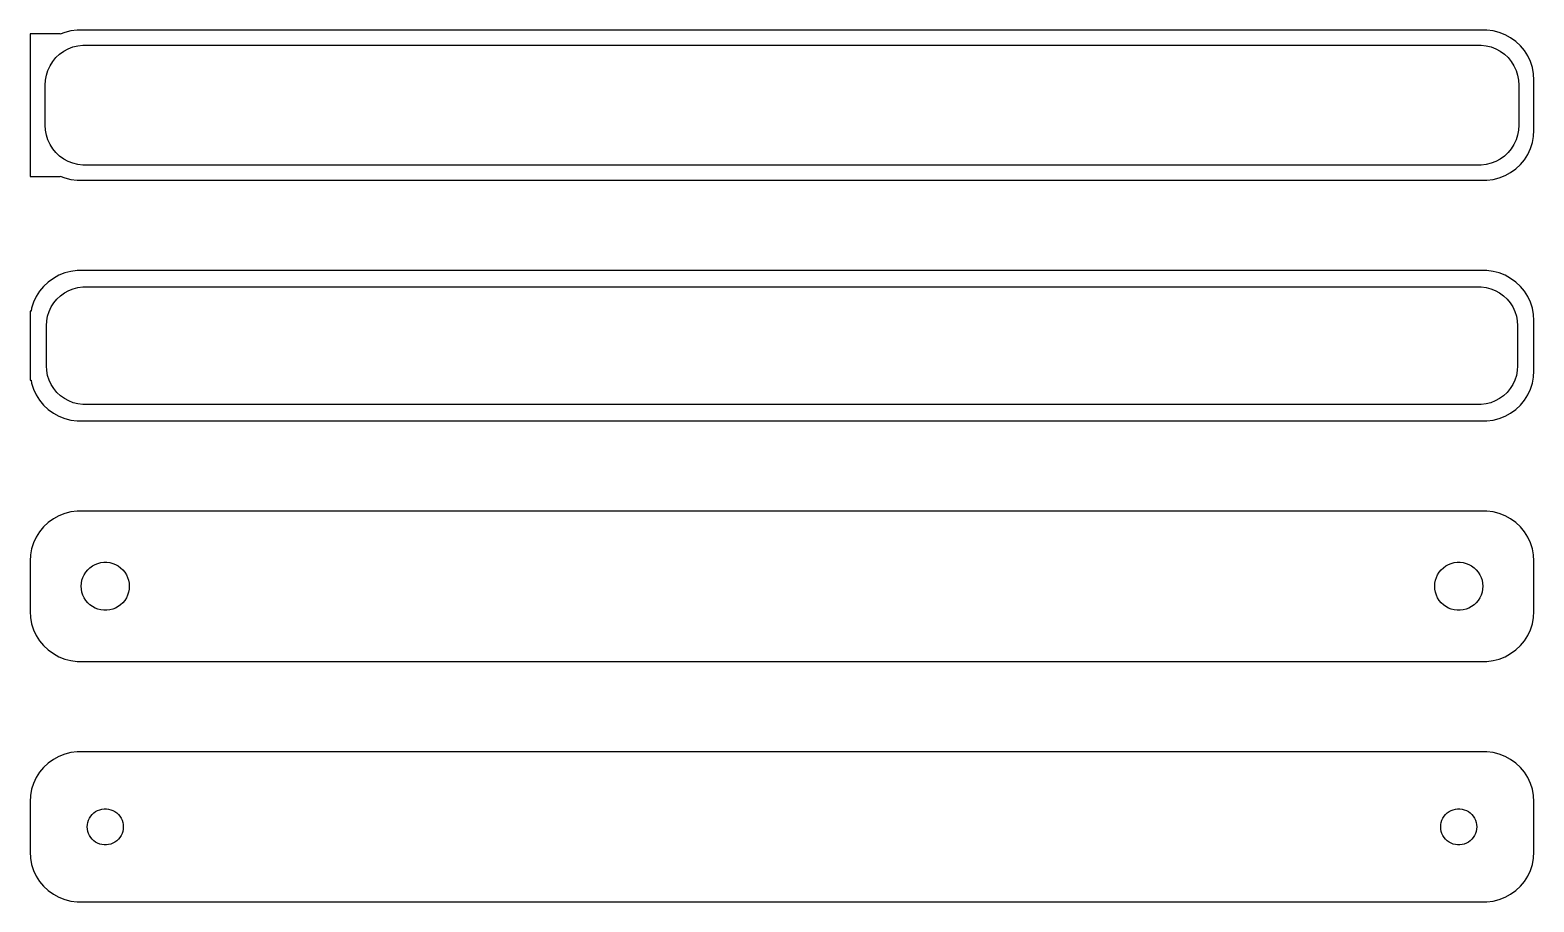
# Model space of a CAD drawing. Header units: metres. Extents: x -75 to 75, y 65 to 151.
import ezdxf

# ---------------------------------------------------------------- set-up
doc = ezdxf.new("R2010")
doc.units = ezdxf.units.M

msp = doc.modelspace()

# ---------------------------------------------------------------- linework, layer by layer
for p, q in [((-72, 151.115), (-75, 151.115)), ((-75, 151.115), (-75, 136.885)), ((-71.5451, 151.255), (-72, 151.075)), ((-72, 151.075), (-72, 151.115)), ((-70.9369, 151.411), (-71.5451, 151.255)), ((-70.3139, 151.49), (-70.9369, 151.411)), ((70.3139, 151.49), (-70.3139, 151.49)), ((70.9369, 151.411), (70.3139, 151.49)), ((71.5451, 151.255), (70.9369, 151.411)), ((72.1289, 151.024), (71.5451, 151.255)), ((72.6791, 150.722), (72.1289, 151.024)), ((73.1871, 150.353), (72.6791, 150.722)), ((73.6448, 149.923), (73.1871, 150.353)), ((-72.7361, 148.351), (-72.4159, 148.738)), ((-72.4159, 148.738), (-72.0497, 149.082)), ((-72.0497, 149.082), (-71.6433, 149.377)), ((-71.6433, 149.377), (-71.2031, 149.619)), ((-71.2031, 149.619), (-70.7361, 149.804)), ((-70.7361, 149.804), (-70.2495, 149.929)), ((-70.2495, 149.929), (-69.7512, 149.992)), ((-69.7512, 149.992), (69.7512, 149.992)), ((69.7512, 149.992), (70.2495, 149.929)), ((70.2495, 149.929), (70.7361, 149.804)), ((70.7361, 149.804), (71.2031, 149.619)), ((71.2031, 149.619), (71.6433, 149.377)), ((71.6433, 149.377), (72.0497, 149.082)), ((72.0497, 149.082), (72.4159, 148.738)), ((72.4159, 148.738), (72.7361, 148.351)), ((74.0451, 149.439), (73.6448, 149.923)), ((74.3815, 148.909), (74.0451, 149.439)), ((74.6489, 148.341), (74.3815, 148.909)), ((-73.3743, 146.995), (-73.2191, 147.472)), ((-73.2191, 147.472), (-73.0052, 147.927)), ((-73.0052, 147.927), (-72.7361, 148.351)), ((72.7361, 148.351), (73.0052, 147.927)), ((73.0052, 147.927), (73.2191, 147.472)), ((73.2191, 147.472), (73.3743, 146.995)), ((74.8429, 147.743), (74.6489, 148.341)), ((74.9606, 147.127), (74.8429, 147.743)), ((75, 146.5), (74.9606, 147.127)), ((-73.5, 146), (-73.4685, 146.501)), ((-73.5, 142), (-73.5, 146)), ((-73.4685, 146.501), (-73.3743, 146.995)), ((73.3743, 146.995), (73.4685, 146.501)), ((73.4685, 146.501), (73.5, 146)), ((73.5, 146), (73.5, 142)), ((75, 141.5), (75, 146.5)), ((-73.4685, 141.499), (-73.5, 142)), ((-73.3743, 141.005), (-73.4685, 141.499)), ((-73.2191, 140.528), (-73.3743, 141.005)), ((73.3743, 141.005), (73.2191, 140.528)), ((73.4685, 141.499), (73.3743, 141.005)), ((73.5, 142), (73.4685, 141.499)), ((74.9606, 140.873), (75, 141.5)), ((-73.0052, 140.073), (-73.2191, 140.528)), ((-72.7361, 139.649), (-73.0052, 140.073)), ((-72.4159, 139.262), (-72.7361, 139.649)), ((72.7361, 139.649), (72.4159, 139.262)), ((73.0052, 140.073), (72.7361, 139.649)), ((73.2191, 140.528), (73.0052, 140.073)), ((74.3815, 139.091), (74.6489, 139.659)), ((74.6489, 139.659), (74.8429, 140.257)), ((74.8429, 140.257), (74.9606, 140.873)), ((-72.0497, 138.918), (-72.4159, 139.262)), ((-71.6433, 138.623), (-72.0497, 138.918)), ((-71.2031, 138.381), (-71.6433, 138.623)), ((-70.7361, 138.196), (-71.2031, 138.381)), ((-70.2495, 138.071), (-70.7361, 138.196)), ((-69.7512, 138.008), (-70.2495, 138.071)), ((69.7512, 138.008), (-69.7512, 138.008)), ((70.2495, 138.071), (69.7512, 138.008)), ((70.7361, 138.196), (70.2495, 138.071)), ((71.2031, 138.381), (70.7361, 138.196)), ((71.6433, 138.623), (71.2031, 138.381)), ((72.0497, 138.918), (71.6433, 138.623)), ((72.4159, 139.262), (72.0497, 138.918)), ((73.1871, 137.647), (73.6448, 138.077)), ((73.6448, 138.077), (74.0451, 138.561)), ((74.0451, 138.561), (74.3815, 139.091)), ((-75, 136.885), (-72, 136.885)), ((-72, 136.885), (-72, 136.925)), ((-72, 136.925), (-71.5451, 136.745)), ((-71.5451, 136.745), (-70.9369, 136.589)), ((-70.9369, 136.589), (-70.3139, 136.51)), ((-70.3139, 136.51), (70.3139, 136.51)), ((70.3139, 136.51), (70.9369, 136.589)), ((70.9369, 136.589), (71.5451, 136.745)), ((71.5451, 136.745), (72.1289, 136.976)), ((72.1289, 136.976), (72.6791, 137.278)), ((72.6791, 137.278), (73.1871, 137.647)), ((-73.1871, 126.353), (-73.6448, 125.923)), ((-72.6791, 126.722), (-73.1871, 126.353)), ((-72.1289, 127.024), (-72.6791, 126.722)), ((-71.5451, 127.255), (-72.1289, 127.024)), ((-70.9369, 127.411), (-71.5451, 127.255)), ((-70.3139, 127.49), (-70.9369, 127.411)), ((70.3139, 127.49), (-70.3139, 127.49)), ((70.9369, 127.411), (70.3139, 127.49)), ((71.5451, 127.255), (70.9369, 127.411)), ((72.1289, 127.024), (71.5451, 127.255)), ((72.6791, 126.722), (72.1289, 127.024)), ((73.1871, 126.353), (72.6791, 126.722)), ((73.6448, 125.923), (73.1871, 126.353)), ((-74.3815, 124.909), (-74.6489, 124.341)), ((-74.0451, 125.439), (-74.3815, 124.909)), ((-73.6448, 125.923), (-74.0451, 125.439)), ((-72.633, 124.276), (-72.323, 124.651)), ((-72.323, 124.651), (-71.9685, 124.984)), ((-71.9685, 124.984), (-71.5751, 125.27)), ((-71.5751, 125.27), (-71.1489, 125.504)), ((-71.1489, 125.504), (-70.6967, 125.683)), ((-70.6967, 125.683), (-70.2256, 125.804)), ((-70.2256, 125.804), (-69.7432, 125.865)), ((-69.7432, 125.865), (69.7432, 125.865)), ((69.7432, 125.865), (70.2256, 125.804)), ((70.2256, 125.804), (70.6967, 125.683)), ((70.6967, 125.683), (71.1489, 125.504)), ((71.1489, 125.504), (71.5751, 125.27)), ((71.5751, 125.27), (71.9685, 124.984)), ((71.9685, 124.984), (72.323, 124.651)), ((72.323, 124.651), (72.633, 124.276)), ((74.0451, 125.439), (73.6448, 125.923)), ((74.3815, 124.909), (74.0451, 125.439)), ((74.6489, 124.341), (74.3815, 124.909)), ((-74.9, 123.444), (-75, 123.444)), ((-75, 123.444), (-75, 116.556)), ((-74.8429, 123.743), (-74.9, 123.444)), ((-74.6489, 124.341), (-74.8429, 123.743)), ((-73.251, 122.963), (-73.1007, 123.426)), ((-73.1007, 123.426), (-72.8936, 123.866)), ((-72.8936, 123.866), (-72.633, 124.276)), ((72.633, 124.276), (72.8936, 123.866)), ((72.8936, 123.866), (73.1007, 123.426)), ((73.1007, 123.426), (73.251, 122.963)), ((74.8429, 123.743), (74.6489, 124.341)), ((74.9606, 123.127), (74.8429, 123.743)), ((75, 122.5), (74.9606, 123.127)), ((-73.3726, 122), (-73.3421, 122.485)), ((-73.3726, 118), (-73.3726, 122)), ((-73.3421, 122.485), (-73.251, 122.963)), ((73.251, 122.963), (73.3421, 122.485)), ((73.3421, 122.485), (73.3726, 122)), ((73.3726, 122), (73.3726, 118)), ((75, 117.5), (75, 122.5)), ((-73.3421, 117.515), (-73.3726, 118)), ((-73.251, 117.037), (-73.3421, 117.515)), ((-73.1007, 116.574), (-73.251, 117.037)), ((73.251, 117.037), (73.1007, 116.574)), ((73.3421, 117.515), (73.251, 117.037)), ((73.3726, 118), (73.3421, 117.515)), ((74.9606, 116.873), (75, 117.5)), ((-75, 116.556), (-74.9, 116.556)), ((-74.9, 116.556), (-74.8429, 116.257)), ((-74.8429, 116.257), (-74.6489, 115.659)), ((-74.6489, 115.659), (-74.3815, 115.091)), ((-72.8936, 116.134), (-73.1007, 116.574)), ((-72.633, 115.724), (-72.8936, 116.134)), ((-72.323, 115.349), (-72.633, 115.724)), ((72.633, 115.724), (72.323, 115.349)), ((72.8936, 116.134), (72.633, 115.724)), ((73.1007, 116.574), (72.8936, 116.134)), ((74.3815, 115.091), (74.6489, 115.659)), ((74.6489, 115.659), (74.8429, 116.257)), ((74.8429, 116.257), (74.9606, 116.873)), ((-74.3815, 115.091), (-74.0451, 114.561)), ((-74.0451, 114.561), (-73.6448, 114.077)), ((-73.6448, 114.077), (-73.1871, 113.647)), ((-71.9685, 115.016), (-72.323, 115.349)), ((-71.5751, 114.73), (-71.9685, 115.016)), ((-71.1489, 114.496), (-71.5751, 114.73)), ((-70.6967, 114.317), (-71.1489, 114.496)), ((-70.2256, 114.196), (-70.6967, 114.317)), ((-69.7432, 114.135), (-70.2256, 114.196)), ((69.7432, 114.135), (-69.7432, 114.135)), ((70.2256, 114.196), (69.7432, 114.135)), ((70.6967, 114.317), (70.2256, 114.196)), ((71.1489, 114.496), (70.6967, 114.317)), ((71.5751, 114.73), (71.1489, 114.496)), ((71.9685, 115.016), (71.5751, 114.73)), ((72.323, 115.349), (71.9685, 115.016)), ((73.1871, 113.647), (73.6448, 114.077)), ((73.6448, 114.077), (74.0451, 114.561)), ((74.0451, 114.561), (74.3815, 115.091)), ((-73.1871, 113.647), (-72.6791, 113.278)), ((-72.6791, 113.278), (-72.1289, 112.976)), ((-72.1289, 112.976), (-71.5451, 112.745)), ((-71.5451, 112.745), (-70.9369, 112.589)), ((-70.9369, 112.589), (-70.3139, 112.51)), ((-70.3139, 112.51), (70.3139, 112.51)), ((70.3139, 112.51), (70.9369, 112.589)), ((70.9369, 112.589), (71.5451, 112.745)), ((71.5451, 112.745), (72.1289, 112.976)), ((72.1289, 112.976), (72.6791, 113.278)), ((72.6791, 113.278), (73.1871, 113.647)), ((-73.1871, 102.353), (-73.6448, 101.923)), ((-72.6791, 102.722), (-73.1871, 102.353)), ((-72.1289, 103.024), (-72.6791, 102.722)), ((-71.5451, 103.255), (-72.1289, 103.024)), ((-70.9369, 103.411), (-71.5451, 103.255)), ((-70.3139, 103.49), (-70.9369, 103.411)), ((70.3139, 103.49), (-70.3139, 103.49)), ((70.9369, 103.411), (70.3139, 103.49)), ((71.5451, 103.255), (70.9369, 103.411)), ((72.1289, 103.024), (71.5451, 103.255)), ((72.6791, 102.722), (72.1289, 103.024)), ((73.1871, 102.353), (72.6791, 102.722)), ((73.6448, 101.923), (73.1871, 102.353)), ((-74.3815, 100.909), (-74.6489, 100.341)), ((-74.0451, 101.439), (-74.3815, 100.909)), ((-73.6448, 101.923), (-74.0451, 101.439)), ((74.0451, 101.439), (73.6448, 101.923)), ((74.3815, 100.909), (74.0451, 101.439)), ((74.6489, 100.341), (74.3815, 100.909)), ((-74.9606, 99.1267), (-75, 98.5)), ((-74.8429, 99.7434), (-74.9606, 99.1267)), ((-74.6489, 100.341), (-74.8429, 99.7434)), ((74.8429, 99.7434), (74.6489, 100.341)), ((74.9606, 99.1267), (74.8429, 99.7434)), ((75, 98.5), (74.9606, 99.1267)), ((-75, 98.5), (-75, 93.5)), ((-69.4416, 97.4107), (-69.2495, 97.6429)), ((-69.2495, 97.6429), (-69.0298, 97.8492)), ((-69.0298, 97.8492), (-68.786, 98.0264)), ((-68.786, 98.0264), (-68.5219, 98.1716)), ((-68.5219, 98.1716), (-68.2416, 98.2825)), ((-68.2416, 98.2825), (-67.9497, 98.3575)), ((-67.9497, 98.3575), (-67.6507, 98.3953)), ((-67.6507, 98.3953), (-67.3493, 98.3953)), ((-67.3493, 98.3953), (-67.0503, 98.3575)), ((-67.0503, 98.3575), (-66.7584, 98.2825)), ((-66.7584, 98.2825), (-66.4781, 98.1716)), ((-66.4781, 98.1716), (-66.214, 98.0264)), ((-66.214, 98.0264), (-65.9702, 97.8492)), ((-65.9702, 97.8492), (-65.7505, 97.6429)), ((-65.7505, 97.6429), (-65.5583, 97.4107)), ((65.5583, 97.4107), (65.7505, 97.6429)), ((65.7505, 97.6429), (65.9702, 97.8492)), ((65.9702, 97.8492), (66.214, 98.0264)), ((66.214, 98.0264), (66.4781, 98.1716)), ((66.4781, 98.1716), (66.7584, 98.2825)), ((66.7584, 98.2825), (67.0503, 98.3575)), ((67.0503, 98.3575), (67.3493, 98.3953)), ((67.3493, 98.3953), (67.6507, 98.3953)), ((67.6507, 98.3953), (67.9497, 98.3575)), ((67.9497, 98.3575), (68.2416, 98.2825)), ((68.2416, 98.2825), (68.5219, 98.1716)), ((68.5219, 98.1716), (68.786, 98.0264)), ((68.786, 98.0264), (69.0298, 97.8492)), ((69.0298, 97.8492), (69.2495, 97.6429)), ((69.2495, 97.6429), (69.4416, 97.4107)), ((75, 93.5), (75, 98.5)), ((-69.9, 96), (-69.8811, 96.3008)), ((-69.8811, 95.6992), (-69.9, 96)), ((-69.8811, 96.3008), (-69.8246, 96.5968)), ((-69.8246, 96.5968), (-69.7315, 96.8835)), ((-69.7315, 96.8835), (-69.6031, 97.1562)), ((-69.6031, 97.1562), (-69.4416, 97.4107)), ((-65.5583, 97.4107), (-65.3969, 97.1562)), ((-65.3969, 97.1562), (-65.2685, 96.8835)), ((-65.2685, 96.8835), (-65.1754, 96.5968)), ((-65.1754, 96.5968), (-65.1189, 96.3008)), ((-65.1189, 96.3008), (-65.1, 96)), ((-65.1, 96), (-65.1189, 95.6992)), ((65.1, 96), (65.1189, 96.3008)), ((65.1189, 95.6992), (65.1, 96)), ((65.1189, 96.3008), (65.1754, 96.5968)), ((65.1754, 96.5968), (65.2685, 96.8835)), ((65.2685, 96.8835), (65.3969, 97.1562)), ((65.3969, 97.1562), (65.5583, 97.4107)), ((69.4416, 97.4107), (69.6031, 97.1562)), ((69.6031, 97.1562), (69.7315, 96.8835)), ((69.7315, 96.8835), (69.8246, 96.5968)), ((69.8246, 96.5968), (69.8811, 96.3008)), ((69.8811, 96.3008), (69.9, 96)), ((69.9, 96), (69.8811, 95.6992)), ((-69.8246, 95.4032), (-69.8811, 95.6992)), ((-69.7315, 95.1165), (-69.8246, 95.4032)), ((-69.6031, 94.8438), (-69.7315, 95.1165)), ((-69.4416, 94.5893), (-69.6031, 94.8438)), ((-69.2495, 94.3571), (-69.4416, 94.5893)), ((-65.5583, 94.5893), (-65.7505, 94.3571)), ((-65.3969, 94.8438), (-65.5583, 94.5893)), ((-65.2685, 95.1165), (-65.3969, 94.8438)), ((-65.1754, 95.4032), (-65.2685, 95.1165)), ((-65.1189, 95.6992), (-65.1754, 95.4032)), ((65.1754, 95.4032), (65.1189, 95.6992)), ((65.2685, 95.1165), (65.1754, 95.4032)), ((65.3969, 94.8438), (65.2685, 95.1165)), ((65.5583, 94.5893), (65.3969, 94.8438)), ((65.7505, 94.3571), (65.5583, 94.5893)), ((69.4416, 94.5893), (69.2495, 94.3571)), ((69.6031, 94.8438), (69.4416, 94.5893)), ((69.7315, 95.1165), (69.6031, 94.8438)), ((69.8246, 95.4032), (69.7315, 95.1165)), ((69.8811, 95.6992), (69.8246, 95.4032)), ((-75, 93.5), (-74.9606, 92.8733)), ((-69.0298, 94.1508), (-69.2495, 94.3571)), ((-68.786, 93.9736), (-69.0298, 94.1508)), ((-68.5219, 93.8284), (-68.786, 93.9736)), ((-68.2416, 93.7175), (-68.5219, 93.8284)), ((-67.9497, 93.6425), (-68.2416, 93.7175)), ((-67.6507, 93.6047), (-67.9497, 93.6425)), ((-67.3493, 93.6047), (-67.6507, 93.6047)), ((-67.0503, 93.6425), (-67.3493, 93.6047)), ((-66.7584, 93.7175), (-67.0503, 93.6425)), ((-66.4781, 93.8284), (-66.7584, 93.7175)), ((-66.214, 93.9736), (-66.4781, 93.8284)), ((-65.9702, 94.1508), (-66.214, 93.9736)), ((-65.7505, 94.3571), (-65.9702, 94.1508)), ((65.9702, 94.1508), (65.7505, 94.3571)), ((66.214, 93.9736), (65.9702, 94.1508)), ((66.4781, 93.8284), (66.214, 93.9736)), ((66.7584, 93.7175), (66.4781, 93.8284)), ((67.0503, 93.6425), (66.7584, 93.7175)), ((67.3493, 93.6047), (67.0503, 93.6425)), ((67.6507, 93.6047), (67.3493, 93.6047)), ((67.9497, 93.6425), (67.6507, 93.6047)), ((68.2416, 93.7175), (67.9497, 93.6425)), ((68.5219, 93.8284), (68.2416, 93.7175)), ((68.786, 93.9736), (68.5219, 93.8284)), ((69.0298, 94.1508), (68.786, 93.9736)), ((69.2495, 94.3571), (69.0298, 94.1508)), ((74.9606, 92.8733), (75, 93.5)), ((-74.9606, 92.8733), (-74.8429, 92.2566)), ((-74.8429, 92.2566), (-74.6489, 91.6594)), ((-74.6489, 91.6594), (-74.3815, 91.0912)), ((74.3815, 91.0912), (74.6489, 91.6594)), ((74.6489, 91.6594), (74.8429, 92.2566)), ((74.8429, 92.2566), (74.9606, 92.8733)), ((-74.3815, 91.0912), (-74.0451, 90.5611)), ((-74.0451, 90.5611), (-73.6448, 90.0773)), ((-73.6448, 90.0773), (-73.1871, 89.6474)), ((73.1871, 89.6474), (73.6448, 90.0773)), ((73.6448, 90.0773), (74.0451, 90.5611)), ((74.0451, 90.5611), (74.3815, 91.0912)), ((-73.1871, 89.6474), (-72.6791, 89.2784)), ((-72.6791, 89.2784), (-72.1289, 88.9759)), ((-72.1289, 88.9759), (-71.5451, 88.7447)), ((-71.5451, 88.7447), (-70.9369, 88.5886)), ((-70.9369, 88.5886), (-70.3139, 88.5099)), ((-70.3139, 88.5099), (70.3139, 88.5099)), ((70.3139, 88.5099), (70.9369, 88.5886)), ((70.9369, 88.5886), (71.5451, 88.7447)), ((71.5451, 88.7447), (72.1289, 88.9759)), ((72.1289, 88.9759), (72.6791, 89.2784)), ((72.6791, 89.2784), (73.1871, 89.6474)), ((-73.1871, 78.3526), (-73.6448, 77.9227)), ((-72.6791, 78.7216), (-73.1871, 78.3526)), ((-72.1289, 79.0241), (-72.6791, 78.7216)), ((-71.5451, 79.2553), (-72.1289, 79.0241)), ((-70.9369, 79.4114), (-71.5451, 79.2553)), ((-70.3139, 79.4901), (-70.9369, 79.4114)), ((70.3139, 79.4901), (-70.3139, 79.4901)), ((70.9369, 79.4114), (70.3139, 79.4901)), ((71.5451, 79.2553), (70.9369, 79.4114)), ((72.1289, 79.0241), (71.5451, 79.2553)), ((72.6791, 78.7216), (72.1289, 79.0241)), ((73.1871, 78.3526), (72.6791, 78.7216)), ((73.6448, 77.9227), (73.1871, 78.3526)), ((-74.3815, 76.9088), (-74.6489, 76.3406)), ((-74.0451, 77.4389), (-74.3815, 76.9088)), ((-73.6448, 77.9227), (-74.0451, 77.4389)), ((74.0451, 77.4389), (73.6448, 77.9227)), ((74.3815, 76.9088), (74.0451, 77.4389)), ((74.6489, 76.3406), (74.3815, 76.9088)), ((-74.9606, 75.1267), (-75, 74.5)), ((-74.8429, 75.7434), (-74.9606, 75.1267)), ((-74.6489, 76.3406), (-74.8429, 75.7434)), ((74.8429, 75.7434), (74.6489, 76.3406)), ((74.9606, 75.1267), (74.8429, 75.7434)), ((75, 74.5), (74.9606, 75.1267)), ((-75, 74.5), (-75, 69.5)), ((-68.6474, 73.3869), (-68.4645, 73.5198)), ((-68.4645, 73.5198), (-68.2664, 73.6287)), ((-68.2664, 73.6287), (-68.0562, 73.7119)), ((-68.0562, 73.7119), (-67.8373, 73.7681)), ((-67.8373, 73.7681), (-67.613, 73.7964)), ((-67.613, 73.7964), (-67.387, 73.7964)), ((-67.387, 73.7964), (-67.1627, 73.7681)), ((-67.1627, 73.7681), (-66.9438, 73.7119)), ((-66.9438, 73.7119), (-66.7336, 73.6287)), ((-66.7336, 73.6287), (-66.5355, 73.5198)), ((-66.5355, 73.5198), (-66.3526, 73.3869)), ((66.3526, 73.3869), (66.5355, 73.5198)), ((66.5355, 73.5198), (66.7336, 73.6287)), ((66.7336, 73.6287), (66.9438, 73.7119)), ((66.9438, 73.7119), (67.1627, 73.7681)), ((67.1627, 73.7681), (67.387, 73.7964)), ((67.387, 73.7964), (67.613, 73.7964)), ((67.613, 73.7964), (67.8373, 73.7681)), ((67.8373, 73.7681), (68.0562, 73.7119)), ((68.0562, 73.7119), (68.2664, 73.6287)), ((68.2664, 73.6287), (68.4645, 73.5198)), ((68.4645, 73.5198), (68.6474, 73.3869)), ((75, 69.5), (75, 74.5)), ((-69.3, 72), (-69.2858, 72.2256)), ((-69.2858, 71.7744), (-69.3, 72)), ((-69.2858, 72.2256), (-69.2434, 72.4476)), ((-69.2434, 72.4476), (-69.1736, 72.6626)), ((-69.1736, 72.6626), (-69.0773, 72.8671)), ((-69.0773, 72.8671), (-68.9562, 73.058)), ((-68.9562, 73.058), (-68.8121, 73.2322)), ((-68.8121, 73.2322), (-68.6474, 73.3869)), ((-66.3526, 73.3869), (-66.1879, 73.2322)), ((-66.1879, 73.2322), (-66.0438, 73.058)), ((-66.0438, 73.058), (-65.9226, 72.8671)), ((-65.9226, 72.8671), (-65.8264, 72.6626)), ((-65.8264, 72.6626), (-65.7565, 72.4476)), ((-65.7565, 72.4476), (-65.7142, 72.2256)), ((-65.7142, 72.2256), (-65.7, 72)), ((-65.7, 72), (-65.7142, 71.7744)), ((65.7, 72), (65.7142, 72.2256)), ((65.7142, 71.7744), (65.7, 72)), ((65.7142, 72.2256), (65.7565, 72.4476)), ((65.7565, 72.4476), (65.8264, 72.6626)), ((65.8264, 72.6626), (65.9226, 72.8671)), ((65.9226, 72.8671), (66.0438, 73.058)), ((66.0438, 73.058), (66.1879, 73.2322)), ((66.1879, 73.2322), (66.3526, 73.3869)), ((68.6474, 73.3869), (68.8121, 73.2322)), ((68.8121, 73.2322), (68.9562, 73.058)), ((68.9562, 73.058), (69.0773, 72.8671)), ((69.0773, 72.8671), (69.1736, 72.6626)), ((69.1736, 72.6626), (69.2434, 72.4476)), ((69.2434, 72.4476), (69.2858, 72.2256)), ((69.2858, 72.2256), (69.3, 72)), ((69.3, 72), (69.2858, 71.7744)), ((-69.2434, 71.5524), (-69.2858, 71.7744)), ((-69.1736, 71.3374), (-69.2434, 71.5524)), ((-69.0773, 71.1329), (-69.1736, 71.3374)), ((-68.9562, 70.942), (-69.0773, 71.1329)), ((-68.8121, 70.7678), (-68.9562, 70.942)), ((-68.6474, 70.6131), (-68.8121, 70.7678)), ((-68.4645, 70.4802), (-68.6474, 70.6131)), ((-66.3526, 70.6131), (-66.5355, 70.4802)), ((-66.1879, 70.7678), (-66.3526, 70.6131)), ((-66.0438, 70.942), (-66.1879, 70.7678)), ((-65.9226, 71.1329), (-66.0438, 70.942)), ((-65.8264, 71.3374), (-65.9226, 71.1329)), ((-65.7565, 71.5524), (-65.8264, 71.3374)), ((-65.7142, 71.7744), (-65.7565, 71.5524)), ((65.7565, 71.5524), (65.7142, 71.7744)), ((65.8264, 71.3374), (65.7565, 71.5524)), ((65.9226, 71.1329), (65.8264, 71.3374)), ((66.0438, 70.942), (65.9226, 71.1329)), ((66.1879, 70.7678), (66.0438, 70.942)), ((66.3526, 70.6131), (66.1879, 70.7678)), ((66.5355, 70.4802), (66.3526, 70.6131)), ((68.6474, 70.6131), (68.4645, 70.4802)), ((68.8121, 70.7678), (68.6474, 70.6131)), ((68.9562, 70.942), (68.8121, 70.7678)), ((69.0773, 71.1329), (68.9562, 70.942)), ((69.1736, 71.3374), (69.0773, 71.1329)), ((69.2434, 71.5524), (69.1736, 71.3374)), ((69.2858, 71.7744), (69.2434, 71.5524)), ((-75, 69.5), (-74.9606, 68.8733)), ((-68.2664, 70.3713), (-68.4645, 70.4802)), ((-68.0562, 70.2881), (-68.2664, 70.3713)), ((-67.8373, 70.2319), (-68.0562, 70.2881)), ((-67.613, 70.2036), (-67.8373, 70.2319)), ((-67.387, 70.2036), (-67.613, 70.2036)), ((-67.1627, 70.2319), (-67.387, 70.2036)), ((-66.9438, 70.2881), (-67.1627, 70.2319)), ((-66.7336, 70.3713), (-66.9438, 70.2881)), ((-66.5355, 70.4802), (-66.7336, 70.3713)), ((66.7336, 70.3713), (66.5355, 70.4802)), ((66.9438, 70.2881), (66.7336, 70.3713)), ((67.1627, 70.2319), (66.9438, 70.2881)), ((67.387, 70.2036), (67.1627, 70.2319)), ((67.613, 70.2036), (67.387, 70.2036)), ((67.8373, 70.2319), (67.613, 70.2036)), ((68.0562, 70.2881), (67.8373, 70.2319)), ((68.2664, 70.3713), (68.0562, 70.2881)), ((68.4645, 70.4802), (68.2664, 70.3713)), ((74.9606, 68.8733), (75, 69.5)), ((-74.9606, 68.8733), (-74.8429, 68.2566)), ((-74.8429, 68.2566), (-74.6489, 67.6594)), ((-74.6489, 67.6594), (-74.3815, 67.0912)), ((74.3815, 67.0912), (74.6489, 67.6594)), ((74.6489, 67.6594), (74.8429, 68.2566)), ((74.8429, 68.2566), (74.9606, 68.8733)), ((-74.3815, 67.0912), (-74.0451, 66.5611)), ((-74.0451, 66.5611), (-73.6448, 66.0773)), ((-73.6448, 66.0773), (-73.1871, 65.6474)), ((73.1871, 65.6474), (73.6448, 66.0773)), ((73.6448, 66.0773), (74.0451, 66.5611)), ((74.0451, 66.5611), (74.3815, 67.0912)), ((-73.1871, 65.6474), (-72.6791, 65.2784)), ((-72.6791, 65.2784), (-72.1289, 64.9759)), ((-72.1289, 64.9759), (-71.5451, 64.7447)), ((-71.5451, 64.7447), (-70.9369, 64.5886)), ((-70.9369, 64.5886), (-70.3139, 64.5099)), ((-70.3139, 64.5099), (70.3139, 64.5099)), ((70.3139, 64.5099), (70.9369, 64.5886)), ((70.9369, 64.5886), (71.5451, 64.7447)), ((71.5451, 64.7447), (72.1289, 64.9759)), ((72.1289, 64.9759), (72.6791, 65.2784)), ((72.6791, 65.2784), (73.1871, 65.6474))]:
    msp.add_line(p, q)

doc.saveas('drawing.dxf')
